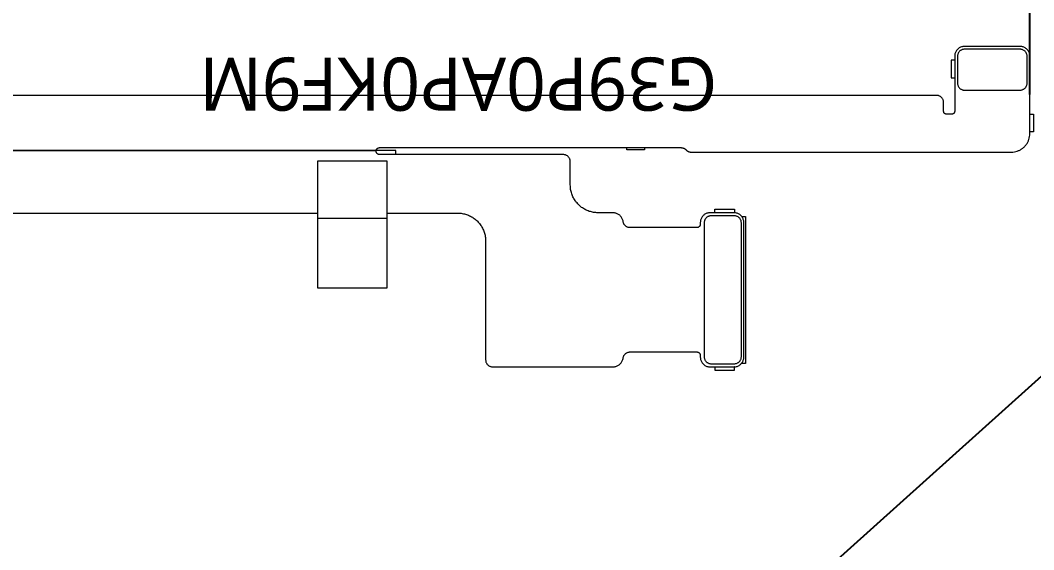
# Model space of a CAD drawing. Header units: millimetres. Extents: x 1863 to 2194, y 977 to 1295.
# Drawn here: x 2083.6 to 2156.4, y 1206.4 to 1244.4 of the extents above; entities that cross this region are included whole.
import ezdxf

# ---------------------------------------------------------------- set-up
doc = ezdxf.new("R2010")
doc.units = ezdxf.units.MM
doc.layers.add('05 Tray 實際版框', color=220, linetype='Continuous', lineweight=25)
doc.layers.add('2', color=7, linetype='Continuous', true_color=0xffffff)
doc.layers.add('BMLJ', color=4, linetype='Continuous')
doc.styles.add('CHINE', font='')
doc.styles.get("Standard").update_dxf_attribs({"font": 'txt', "bigfont": 'gbcbig.shx'})
doc.styles.get('CHINE').set_extended_font_data('微軟正黑體')
doc.dimstyles.new('ISO-25', dxfattribs={"dimtxt": 2.5, "dimasz": 2.5, "dimexe": 1.25, "dimexo": 0.625, "dimtad": 1, "dimtxsty": 'Standard', "dimcen": 2.5, "dimadec": 0, "dimazin": 0, "dimtfac": 1, "dimtmove": 0, "dimatfit": 3, "dimfxl": 1, "dimarcsym": 0})

# ---------------------------------------------------------------- blocks, each defined once
blk = doc.blocks.new('*D7')
at = {"layer": 'BMLJ', "color": 0, "lineweight": -2, "transparency": 16777216}
for p, q in [((2013.09, 1239.085), (2013.09, 1292.587)), ((2156.09, 1239.085), (2156.09, 1292.587)), ((2015.59, 1291.337), (2153.59, 1291.337))]:
    blk.add_line(p, q, dxfattribs=at)
at = {"layer": 'BMLJ', "color": 0, "transparency": 16777216}
for points in [[(2015.59, 1291.753), (2015.59, 1290.92), (2013.09, 1291.337)], [(2153.59, 1291.753), (2153.59, 1290.92), (2156.09, 1291.337)]]:
    blk.add_solid(points, dxfattribs=at)
at = {"layer": 'BMLJ', "color": 0, "transparency": 16777216, "insert": (2084.59, 1293.212), "char_height": 2.5, "attachment_point": 5}
blk.add_mtext('143', dxfattribs=at)

msp = doc.modelspace()

# ---------------------------------------------------------------- linework, layer by layer
at = {"layer": '2', "color": 35, "linetype": 'Continuous', "lineweight": 18}
for p, q in [((2150.439, 1241.548), (2150.439, 1240.286)), ((2150.689, 1241.548), (2150.439, 1241.548)), ((2150.439, 1240.286), (2150.689, 1240.286)), ((2156.088, 1237.667), (2156.339, 1237.667)), ((2156.339, 1237.667), (2156.339, 1236.405)), ((2156.339, 1236.405), (2156.088, 1236.405)), ((2110.564, 1234.763), (2110.564, 1235.063)), ((2127.14, 1235.115), (2127.14, 1235.263)), ((2128.427, 1235.115), (2127.14, 1235.115)), ((2128.427, 1235.263), (2128.427, 1235.115)), ((2133.473, 1230.584), (2133.473, 1230.834)), ((2133.473, 1230.834), (2134.873, 1230.834)), ((2134.873, 1230.834), (2134.873, 1230.584)), ((2104.942, 1230.188), (2104.942, 1225.19)), ((2104.942, 1230.188), (2109.946, 1230.188)), ((2109.946, 1225.19), (2109.946, 1230.188)), ((2135.396, 1230.317), (2135.663, 1230.317)), ((2135.663, 1230.317), (2135.663, 1219.758)), ((2104.942, 1225.19), (2109.946, 1225.19)), ((2135.663, 1219.758), (2135.377, 1219.758)), ((2133.473, 1219.514), (2133.473, 1219.264)), ((2133.473, 1219.264), (2134.873, 1219.264)), ((2134.873, 1219.514), (2134.848, 1219.514)), ((2134.873, 1219.264), (2134.873, 1219.514))]:
    msp.add_line(p, q, dxfattribs=at)
for points, degree in [([(2150.824, 1242.244), (2150.805, 1242.213), (2150.786, 1242.182), (2150.767, 1242.152)], 3), ([(2150.894, 1242.325), (2150.87, 1242.298), (2150.847, 1242.271), (2150.824, 1242.244)], 3), ([(2150.975, 1242.395), (2150.948, 1242.372), (2150.921, 1242.348), (2150.894, 1242.325)], 3), ([(2151.067, 1242.452), (2151.036, 1242.433), (2151.006, 1242.414), (2150.975, 1242.395)], 3), ([(2151.093, 1242.234), (2151.073, 1242.217), (2151.054, 1242.2), (2151.035, 1242.184)], 3), ([(2151.167, 1242.494), (2151.134, 1242.48), (2151.1, 1242.466), (2151.067, 1242.452)], 3), ([(2151.158, 1242.274), (2151.136, 1242.261), (2151.115, 1242.247), (2151.093, 1242.234)], 3), ([(2151.23, 1242.305), (2151.206, 1242.295), (2151.182, 1242.285), (2151.158, 1242.274)], 3), ([(2151.275, 1242.521), (2151.239, 1242.512), (2151.203, 1242.503), (2151.167, 1242.494)], 3), ([(2151.306, 1242.324), (2151.281, 1242.317), (2151.255, 1242.311), (2151.23, 1242.305)], 3), ([(2151.389, 1242.53), (2151.351, 1242.527), (2151.313, 1242.524), (2151.275, 1242.521)], 3), ([(2151.387, 1242.33), (2151.36, 1242.328), (2151.333, 1242.326), (2151.306, 1242.324)], 3), ([(2155.388, 1242.33), (2151.387, 1242.33)], 1), ([(2155.389, 1242.53), (2151.389, 1242.53)], 1), ([(2155.469, 1242.324), (2155.442, 1242.326), (2155.415, 1242.328), (2155.388, 1242.33)], 3), ([(2155.502, 1242.521), (2155.465, 1242.524), (2155.427, 1242.527), (2155.389, 1242.53)], 3), ([(2155.546, 1242.305), (2155.52, 1242.311), (2155.495, 1242.317), (2155.469, 1242.324)], 3), ([(2155.61, 1242.494), (2155.574, 1242.503), (2155.538, 1242.512), (2155.502, 1242.521)], 3), ([(2155.618, 1242.274), (2155.594, 1242.285), (2155.57, 1242.295), (2155.546, 1242.305)], 3), ([(2155.71, 1242.452), (2155.677, 1242.466), (2155.643, 1242.48), (2155.61, 1242.494)], 3), ([(2155.684, 1242.234), (2155.662, 1242.247), (2155.64, 1242.261), (2155.618, 1242.274)], 3), ([(2155.742, 1242.184), (2155.722, 1242.2), (2155.703, 1242.217), (2155.684, 1242.234)], 3), ([(2155.802, 1242.395), (2155.771, 1242.414), (2155.741, 1242.433), (2155.71, 1242.452)], 3), ([(2155.883, 1242.325), (2155.856, 1242.348), (2155.829, 1242.372), (2155.802, 1242.395)], 3), ([(2155.953, 1242.244), (2155.93, 1242.271), (2155.907, 1242.298), (2155.883, 1242.325)], 3), ([(2156.01, 1242.152), (2155.991, 1242.182), (2155.972, 1242.213), (2155.953, 1242.244)], 3), ([(2150.698, 1241.944), (2150.695, 1241.906), (2150.692, 1241.868), (2150.689, 1241.83)], 3), ([(2150.689, 1241.83), (2150.689, 1237.87)], 1), ([(2150.724, 1242.051), (2150.715, 1242.015), (2150.707, 1241.98), (2150.698, 1241.944)], 3), ([(2150.767, 1242.152), (2150.753, 1242.118), (2150.738, 1242.085), (2150.724, 1242.051)], 3), ([(2150.895, 1241.911), (2150.893, 1241.884), (2150.89, 1241.857), (2150.888, 1241.83)], 3), ([(2150.888, 1241.83), (2150.888, 1239.898)], 1), ([(2150.914, 1241.988), (2150.907, 1241.963), (2150.901, 1241.937), (2150.895, 1241.911)], 3), ([(2150.944, 1242.06), (2150.934, 1242.036), (2150.924, 1242.012), (2150.914, 1241.988)], 3), ([(2150.985, 1242.125), (2150.971, 1242.104), (2150.958, 1242.082), (2150.944, 1242.06)], 3), ([(2151.035, 1242.184), (2151.018, 1242.164), (2151.001, 1242.145), (2150.985, 1242.125)], 3), ([(2155.792, 1242.125), (2155.775, 1242.145), (2155.759, 1242.164), (2155.742, 1242.184)], 3), ([(2155.833, 1242.06), (2155.819, 1242.082), (2155.806, 1242.104), (2155.792, 1242.125)], 3), ([(2155.863, 1241.988), (2155.853, 1242.012), (2155.843, 1242.036), (2155.833, 1242.06)], 3), ([(2155.882, 1241.911), (2155.876, 1241.937), (2155.869, 1241.963), (2155.863, 1241.988)], 3), ([(2155.889, 1241.83), (2155.886, 1241.857), (2155.884, 1241.884), (2155.882, 1241.911)], 3), ([(2155.889, 1239.898), (2155.889, 1241.83)], 1), ([(2156.053, 1242.051), (2156.038, 1242.085), (2156.024, 1242.118), (2156.01, 1242.152)], 3), ([(2156.079, 1241.944), (2156.07, 1241.98), (2156.061, 1242.015), (2156.053, 1242.051)], 3), ([(2156.088, 1241.83), (2156.085, 1241.868), (2156.082, 1241.906), (2156.079, 1241.944)], 3), ([(2156.088, 1236.268), (2156.088, 1241.83)], 1), ([(2150.888, 1239.898), (2150.89, 1239.871), (2150.893, 1239.844), (2150.895, 1239.817)], 3), ([(2150.895, 1239.817), (2150.901, 1239.791), (2150.907, 1239.766), (2150.914, 1239.74)], 3), ([(2150.914, 1239.74), (2150.924, 1239.716), (2150.934, 1239.692), (2150.944, 1239.668)], 3), ([(2150.944, 1239.668), (2150.958, 1239.646), (2150.971, 1239.624), (2150.985, 1239.603)], 3), ([(2150.985, 1239.603), (2151.001, 1239.583), (2151.018, 1239.564), (2151.035, 1239.544)], 3), ([(2151.035, 1239.544), (2151.054, 1239.528), (2151.073, 1239.511), (2151.093, 1239.494)], 3), ([(2151.093, 1239.494), (2151.115, 1239.481), (2151.136, 1239.467), (2151.158, 1239.454)], 3), ([(2151.158, 1239.454), (2151.182, 1239.444), (2151.206, 1239.433), (2151.23, 1239.423)], 3), ([(2151.23, 1239.423), (2151.255, 1239.417), (2151.281, 1239.411), (2151.306, 1239.404)], 3), ([(2151.306, 1239.404), (2151.333, 1239.402), (2151.36, 1239.4), (2151.387, 1239.398)], 3), ([(2151.387, 1239.398), (2155.388, 1239.398)], 1), ([(2155.388, 1239.398), (2155.415, 1239.4), (2155.442, 1239.402), (2155.469, 1239.404)], 3), ([(2155.469, 1239.404), (2155.495, 1239.411), (2155.52, 1239.417), (2155.546, 1239.423)], 3), ([(2155.546, 1239.423), (2155.57, 1239.433), (2155.594, 1239.444), (2155.618, 1239.454)], 3), ([(2155.618, 1239.454), (2155.64, 1239.467), (2155.662, 1239.481), (2155.684, 1239.494)], 3), ([(2155.684, 1239.494), (2155.703, 1239.511), (2155.722, 1239.528), (2155.742, 1239.544)], 3), ([(2155.742, 1239.544), (2155.759, 1239.564), (2155.775, 1239.583), (2155.792, 1239.603)], 3), ([(2155.792, 1239.603), (2155.806, 1239.624), (2155.819, 1239.646), (2155.833, 1239.668)], 3), ([(2155.833, 1239.668), (2155.843, 1239.692), (2155.853, 1239.716), (2155.863, 1239.74)], 3), ([(2155.863, 1239.74), (2155.869, 1239.766), (2155.876, 1239.791), (2155.882, 1239.817)], 3), ([(2155.882, 1239.817), (2155.884, 1239.844), (2155.886, 1239.871), (2155.889, 1239.898)], 3), ([(2149.397, 1239.014), (2074.618, 1239.014)], 1), ([(2149.478, 1239.007), (2149.451, 1239.01), (2149.424, 1239.012), (2149.397, 1239.014)], 3), ([(2149.555, 1238.988), (2149.529, 1238.995), (2149.504, 1239.001), (2149.478, 1239.007)], 3), ([(2149.627, 1238.958), (2149.603, 1238.968), (2149.579, 1238.978), (2149.555, 1238.988)], 3), ([(2149.692, 1238.917), (2149.67, 1238.931), (2149.649, 1238.945), (2149.627, 1238.958)], 3), ([(2149.75, 1238.868), (2149.731, 1238.884), (2149.712, 1238.901), (2149.692, 1238.917)], 3), ([(2149.8, 1238.809), (2149.784, 1238.829), (2149.767, 1238.848), (2149.75, 1238.868)], 3), ([(2149.841, 1238.744), (2149.828, 1238.766), (2149.814, 1238.787), (2149.8, 1238.809)], 3), ([(2149.871, 1238.672), (2149.861, 1238.696), (2149.851, 1238.72), (2149.841, 1238.744)], 3), ([(2149.89, 1238.595), (2149.884, 1238.621), (2149.878, 1238.646), (2149.871, 1238.672)], 3), ([(2149.897, 1238.514), (2149.895, 1238.541), (2149.893, 1238.568), (2149.89, 1238.595)], 3), ([(2149.897, 1237.867), (2149.897, 1238.514)], 1), ([(2149.9, 1237.835), (2149.899, 1237.845), (2149.898, 1237.856), (2149.897, 1237.867)], 3), ([(2149.907, 1237.804), (2149.905, 1237.814), (2149.902, 1237.824), (2149.9, 1237.835)], 3), ([(2150.688, 1237.85), (2150.686, 1237.84), (2150.685, 1237.83), (2150.683, 1237.82)], 3), ([(2150.689, 1237.87), (2150.688, 1237.85)], 1), ([(2149.919, 1237.775), (2149.915, 1237.785), (2149.911, 1237.794), (2149.907, 1237.804)], 3), ([(2149.935, 1237.749), (2149.93, 1237.758), (2149.925, 1237.766), (2149.919, 1237.775)], 3), ([(2149.955, 1237.726), (2149.949, 1237.733), (2149.942, 1237.741), (2149.935, 1237.749)], 3), ([(2149.979, 1237.706), (2149.971, 1237.712), (2149.963, 1237.719), (2149.955, 1237.726)], 3), ([(2150.005, 1237.689), (2149.996, 1237.695), (2149.987, 1237.7), (2149.979, 1237.706)], 3), ([(2150.033, 1237.677), (2150.024, 1237.681), (2150.014, 1237.685), (2150.005, 1237.689)], 3), ([(2150.064, 1237.67), (2150.054, 1237.672), (2150.043, 1237.675), (2150.033, 1237.677)], 3), ([(2150.096, 1237.667), (2150.085, 1237.668), (2150.075, 1237.669), (2150.064, 1237.67)], 3), ([(2150.488, 1237.667), (2150.096, 1237.667)], 1), ([(2150.519, 1237.669), (2150.509, 1237.669), (2150.499, 1237.668), (2150.488, 1237.667)], 3), ([(2150.548, 1237.676), (2150.538, 1237.674), (2150.529, 1237.672), (2150.519, 1237.669)], 3), ([(2150.576, 1237.687), (2150.566, 1237.683), (2150.557, 1237.68), (2150.548, 1237.676)], 3), ([(2150.601, 1237.702), (2150.593, 1237.697), (2150.584, 1237.692), (2150.576, 1237.687)], 3), ([(2150.624, 1237.72), (2150.616, 1237.714), (2150.609, 1237.708), (2150.601, 1237.702)], 3), ([(2150.644, 1237.741), (2150.637, 1237.734), (2150.63, 1237.727), (2150.624, 1237.72)], 3), ([(2150.661, 1237.765), (2150.655, 1237.757), (2150.649, 1237.749), (2150.644, 1237.741)], 3), ([(2150.674, 1237.791), (2150.669, 1237.782), (2150.665, 1237.774), (2150.661, 1237.765)], 3), ([(2150.683, 1237.82), (2150.68, 1237.81), (2150.677, 1237.801), (2150.674, 1237.791)], 3), ([(2155.832, 1235.484), (2155.868, 1235.542), (2155.904, 1235.6), (2155.94, 1235.658)], 3), ([(2155.94, 1235.658), (2155.967, 1235.721), (2155.994, 1235.785), (2156.02, 1235.848)], 3), ([(2156.02, 1235.848), (2156.037, 1235.917), (2156.054, 1235.985), (2156.071, 1236.053)], 3), ([(2156.071, 1236.053), (2156.077, 1236.125), (2156.082, 1236.197), (2156.088, 1236.268)], 3), ([(2072.86, 1235.063), (2109.15, 1235.063)], 1), ([(2109.145, 1235.059), (2075.31, 1235.059)], 1), ([(2109.145, 1235.063), (2109.145, 1235.059)], 1), ([(2109.145, 1235.013), (2109.145, 1235.059)], 1), ([(2109.149, 1234.972), (2109.147, 1234.986), (2109.146, 1234.999), (2109.145, 1235.013)], 3), ([(2109.158, 1234.934), (2109.155, 1234.947), (2109.152, 1234.96), (2109.149, 1234.972)], 3), ([(2109.15, 1235.063), (2109.153, 1235.074), (2109.157, 1235.086), (2109.16, 1235.097)], 3), ([(2110.564, 1235.063), (2109.15, 1235.063)], 1), ([(2109.173, 1234.898), (2109.168, 1234.91), (2109.163, 1234.922), (2109.158, 1234.934)], 3), ([(2109.16, 1235.097), (2109.164, 1235.108), (2109.169, 1235.118), (2109.174, 1235.129)], 3), ([(2109.174, 1235.129), (2109.179, 1235.138), (2109.185, 1235.148), (2109.191, 1235.158)], 3), ([(2109.191, 1235.158), (2109.198, 1235.166), (2109.205, 1235.175), (2109.213, 1235.184)], 3), ([(2109.213, 1235.184), (2109.221, 1235.191), (2109.229, 1235.199), (2109.237, 1235.207)], 3), ([(2109.237, 1235.207), (2109.246, 1235.213), (2109.255, 1235.22), (2109.265, 1235.226)], 3), ([(2109.265, 1235.226), (2109.275, 1235.231), (2109.285, 1235.237), (2109.295, 1235.242)], 3), ([(2109.295, 1235.242), (2109.305, 1235.246), (2109.316, 1235.25), (2109.327, 1235.253)], 3), ([(2109.327, 1235.253), (2109.338, 1235.256), (2109.349, 1235.258), (2109.36, 1235.261)], 3), ([(2109.36, 1235.261), (2109.372, 1235.261), (2109.384, 1235.262), (2109.396, 1235.263)], 3), ([(2109.396, 1235.263), (2131.034, 1235.263)], 1), ([(2131.034, 1235.263), (2131.048, 1235.262), (2131.062, 1235.262), (2131.076, 1235.261)], 3), ([(2131.076, 1235.261), (2131.09, 1235.26), (2131.103, 1235.258), (2131.117, 1235.256)], 3), ([(2131.117, 1235.256), (2131.13, 1235.253), (2131.144, 1235.25), (2131.157, 1235.248)], 3), ([(2131.157, 1235.248), (2131.17, 1235.244), (2131.184, 1235.24), (2131.197, 1235.236)], 3), ([(2131.197, 1235.236), (2131.21, 1235.231), (2131.222, 1235.226), (2131.235, 1235.221)], 3), ([(2131.235, 1235.221), (2131.247, 1235.215), (2131.26, 1235.209), (2131.272, 1235.203)], 3), ([(2131.272, 1235.203), (2131.284, 1235.196), (2131.295, 1235.189), (2131.307, 1235.182)], 3), ([(2131.307, 1235.182), (2131.318, 1235.174), (2131.33, 1235.166), (2131.341, 1235.158)], 3), ([(2131.341, 1235.158), (2131.351, 1235.149), (2131.362, 1235.14), (2131.373, 1235.131)], 3), ([(2131.373, 1235.131), (2131.383, 1235.121), (2131.392, 1235.111), (2131.402, 1235.101)], 3), ([(2131.402, 1235.101), (2131.412, 1235.091), (2131.422, 1235.082), (2131.432, 1235.072)], 3), ([(2131.432, 1235.072), (2131.442, 1235.063), (2131.453, 1235.054), (2131.463, 1235.045)], 3), ([(2131.463, 1235.045), (2131.475, 1235.037), (2131.486, 1235.029), (2131.497, 1235.021)], 3), ([(2131.497, 1235.021), (2131.509, 1235.014), (2131.521, 1235.007), (2131.532, 1235)], 3), ([(2131.532, 1235), (2131.545, 1234.994), (2131.557, 1234.988), (2131.569, 1234.982)], 3), ([(2131.569, 1234.982), (2131.582, 1234.977), (2131.595, 1234.972), (2131.608, 1234.967)], 3), ([(2131.608, 1234.967), (2131.621, 1234.963), (2131.634, 1234.959), (2131.647, 1234.955)], 3), ([(2131.647, 1234.955), (2131.661, 1234.952), (2131.674, 1234.949), (2131.688, 1234.946)], 3), ([(2131.688, 1234.946), (2131.701, 1234.945), (2131.715, 1234.943), (2131.729, 1234.941)], 3), ([(2131.729, 1234.941), (2131.743, 1234.941), (2131.757, 1234.94), (2131.771, 1234.939)], 3), ([(2131.771, 1234.939), (2154.76, 1234.939)], 1), ([(2154.76, 1234.939), (2154.832, 1234.945), (2154.904, 1234.951), (2154.975, 1234.957)], 3), ([(2154.975, 1234.957), (2155.044, 1234.974), (2155.112, 1234.99), (2155.18, 1235.007)], 3), ([(2155.18, 1235.007), (2155.243, 1235.034), (2155.307, 1235.061), (2155.37, 1235.088)], 3), ([(2155.37, 1235.088), (2155.428, 1235.124), (2155.486, 1235.16), (2155.544, 1235.196)], 3), ([(2155.544, 1235.196), (2155.596, 1235.24), (2155.648, 1235.284), (2155.699, 1235.329)], 3), ([(2155.699, 1235.329), (2155.743, 1235.38), (2155.788, 1235.432), (2155.832, 1235.484)], 3), ([(2104.942, 1234.283), (2104.942, 1230.188)], 1), ([(2109.946, 1234.283), (2104.942, 1234.283)], 1), ([(2109.194, 1234.865), (2109.187, 1234.876), (2109.18, 1234.887), (2109.173, 1234.898)], 3), ([(2109.219, 1234.836), (2109.21, 1234.846), (2109.202, 1234.856), (2109.194, 1234.865)], 3), ([(2109.248, 1234.811), (2109.238, 1234.82), (2109.228, 1234.828), (2109.219, 1234.836)], 3), ([(2109.281, 1234.791), (2109.27, 1234.798), (2109.259, 1234.805), (2109.248, 1234.811)], 3), ([(2109.317, 1234.776), (2109.305, 1234.781), (2109.293, 1234.786), (2109.281, 1234.791)], 3), ([(2109.355, 1234.766), (2109.342, 1234.77), (2109.329, 1234.773), (2109.317, 1234.776)], 3), ([(2109.396, 1234.763), (2109.382, 1234.764), (2109.369, 1234.765), (2109.355, 1234.766)], 3), ([(2122.585, 1234.763), (2109.396, 1234.763)], 1), ([(2109.946, 1230.188), (2109.946, 1234.283)], 1), ([(2122.666, 1234.757), (2122.639, 1234.759), (2122.612, 1234.761), (2122.585, 1234.763)], 3), ([(2122.743, 1234.738), (2122.717, 1234.744), (2122.692, 1234.75), (2122.666, 1234.757)], 3), ([(2122.815, 1234.707), (2122.791, 1234.718), (2122.767, 1234.728), (2122.743, 1234.738)], 3), ([(2122.88, 1234.667), (2122.858, 1234.68), (2122.837, 1234.694), (2122.815, 1234.707)], 3), ([(2122.939, 1234.617), (2122.919, 1234.633), (2122.9, 1234.65), (2122.88, 1234.667)], 3), ([(2122.989, 1234.558), (2122.972, 1234.578), (2122.955, 1234.597), (2122.939, 1234.617)], 3), ([(2123.029, 1234.493), (2123.016, 1234.515), (2123.002, 1234.537), (2122.989, 1234.558)], 3), ([(2123.06, 1234.421), (2123.049, 1234.445), (2123.039, 1234.469), (2123.029, 1234.493)], 3), ([(2123.079, 1234.344), (2123.072, 1234.37), (2123.066, 1234.396), (2123.06, 1234.421)], 3), ([(2123.085, 1234.263), (2123.083, 1234.29), (2123.081, 1234.317), (2123.079, 1234.344)], 3), ([(2123.085, 1232.584), (2123.085, 1234.263)], 1), ([(2123.111, 1232.26), (2123.103, 1232.368), (2123.094, 1232.476), (2123.085, 1232.584)], 3), ([(2123.187, 1231.952), (2123.162, 1232.054), (2123.137, 1232.157), (2123.111, 1232.26)], 3), ([(2123.308, 1231.665), (2123.268, 1231.761), (2123.227, 1231.856), (2123.187, 1231.952)], 3), ([(2123.471, 1231.403), (2123.417, 1231.49), (2123.363, 1231.578), (2123.308, 1231.665)], 3), ([(2123.671, 1231.17), (2123.604, 1231.248), (2123.538, 1231.325), (2123.471, 1231.403)], 3), ([(2073.019, 1230.563), (2104.942, 1230.563)], 1), ([(2109.946, 1230.563), (2115.009, 1230.563)], 1), ([(2115.009, 1230.563), (2115.117, 1230.555), (2115.226, 1230.546), (2115.334, 1230.537)], 3), ([(2123.904, 1230.97), (2123.826, 1231.037), (2123.749, 1231.103), (2123.671, 1231.17)], 3), ([(2124.166, 1230.807), (2124.079, 1230.862), (2123.991, 1230.916), (2123.904, 1230.97)], 3), ([(2124.453, 1230.686), (2124.357, 1230.726), (2124.261, 1230.767), (2124.166, 1230.807)], 3), ([(2124.76, 1230.61), (2124.658, 1230.636), (2124.555, 1230.661), (2124.453, 1230.686)], 3), ([(2125.085, 1230.584), (2124.977, 1230.593), (2124.869, 1230.602), (2124.76, 1230.61)], 3), ([(2126.143, 1230.584), (2125.085, 1230.584)], 1), ([(2126.253, 1230.576), (2126.216, 1230.579), (2126.18, 1230.581), (2126.143, 1230.584)], 3), ([(2126.358, 1230.553), (2126.323, 1230.56), (2126.288, 1230.568), (2126.253, 1230.576)], 3), ([(2126.457, 1230.515), (2126.424, 1230.528), (2126.391, 1230.54), (2126.358, 1230.553)], 3), ([(2133.01, 1230.575), (2132.974, 1230.566), (2132.938, 1230.557), (2132.902, 1230.548)], 3), ([(2133.124, 1230.584), (2133.086, 1230.581), (2133.048, 1230.578), (2133.01, 1230.575)], 3), ([(2134.848, 1230.584), (2133.124, 1230.584)], 1), ([(2134.962, 1230.575), (2134.924, 1230.578), (2134.886, 1230.581), (2134.848, 1230.584)], 3), ([(2134.873, 1230.584), (2134.852, 1230.584)], 1), ([(2135.07, 1230.548), (2135.034, 1230.557), (2134.998, 1230.566), (2134.962, 1230.575)], 3), ([(2115.334, 1230.537), (2115.436, 1230.512), (2115.539, 1230.487), (2115.642, 1230.461)], 3), ([(2115.642, 1230.461), (2115.737, 1230.421), (2115.833, 1230.381), (2115.929, 1230.34)], 3), ([(2115.929, 1230.34), (2116.016, 1230.286), (2116.103, 1230.232), (2116.191, 1230.178)], 3), ([(2116.191, 1230.178), (2116.268, 1230.111), (2116.346, 1230.044), (2116.424, 1229.978)], 3), ([(2116.424, 1229.978), (2116.49, 1229.9), (2116.557, 1229.822), (2116.623, 1229.745)], 3), ([(2126.55, 1230.464), (2126.519, 1230.481), (2126.488, 1230.498), (2126.457, 1230.515)], 3), ([(2126.634, 1230.401), (2126.606, 1230.422), (2126.578, 1230.443), (2126.55, 1230.464)], 3), ([(2126.708, 1230.327), (2126.683, 1230.352), (2126.658, 1230.377), (2126.634, 1230.401)], 3), ([(2126.772, 1230.243), (2126.75, 1230.271), (2126.729, 1230.299), (2126.708, 1230.327)], 3), ([(2126.823, 1230.15), (2126.806, 1230.181), (2126.789, 1230.212), (2126.772, 1230.243)], 3), ([(2126.861, 1230.05), (2126.848, 1230.083), (2126.836, 1230.117), (2126.823, 1230.15)], 3), ([(2126.885, 1229.942), (2126.877, 1229.978), (2126.869, 1230.014), (2126.861, 1230.05)], 3), ([(2126.901, 1229.87), (2126.895, 1229.894), (2126.89, 1229.918), (2126.885, 1229.942)], 3), ([(2126.926, 1229.803), (2126.918, 1229.826), (2126.909, 1229.848), (2126.901, 1229.87)], 3), ([(2132.433, 1229.997), (2132.429, 1229.96), (2132.426, 1229.922), (2132.423, 1229.884)], 3), ([(2132.423, 1229.884), (2132.423, 1229.764)], 1), ([(2132.459, 1230.105), (2132.45, 1230.069), (2132.441, 1230.033), (2132.433, 1229.997)], 3), ([(2132.502, 1230.206), (2132.487, 1230.172), (2132.473, 1230.139), (2132.459, 1230.105)], 3), ([(2132.558, 1230.297), (2132.539, 1230.267), (2132.521, 1230.236), (2132.502, 1230.206)], 3), ([(2132.628, 1230.379), (2132.605, 1230.352), (2132.582, 1230.325), (2132.558, 1230.297)], 3), ([(2132.71, 1230.449), (2132.683, 1230.426), (2132.656, 1230.402), (2132.628, 1230.379)], 3), ([(2132.802, 1230.506), (2132.771, 1230.487), (2132.741, 1230.468), (2132.71, 1230.449)], 3), ([(2132.722, 1229.884), (2132.725, 1229.911), (2132.727, 1229.938), (2132.729, 1229.965)], 3), ([(2132.722, 1220.214), (2132.722, 1229.884)], 1), ([(2132.729, 1229.965), (2132.735, 1229.991), (2132.742, 1230.016), (2132.748, 1230.042)], 3), ([(2132.748, 1230.042), (2132.758, 1230.066), (2132.768, 1230.09), (2132.778, 1230.114)], 3), ([(2132.778, 1230.114), (2132.792, 1230.136), (2132.805, 1230.158), (2132.819, 1230.179)], 3), ([(2132.902, 1230.548), (2132.869, 1230.534), (2132.835, 1230.52), (2132.802, 1230.506)], 3), ([(2132.819, 1230.179), (2132.836, 1230.199), (2132.852, 1230.218), (2132.869, 1230.238)], 3), ([(2132.869, 1230.238), (2132.888, 1230.254), (2132.908, 1230.271), (2132.927, 1230.288)], 3), ([(2132.927, 1230.288), (2132.949, 1230.301), (2132.971, 1230.315), (2132.993, 1230.328)], 3), ([(2132.993, 1230.328), (2133.017, 1230.338), (2133.041, 1230.349), (2133.065, 1230.359)], 3), ([(2133.065, 1230.359), (2133.091, 1230.365), (2133.116, 1230.371), (2133.142, 1230.378)], 3), ([(2133.142, 1230.378), (2133.169, 1230.38), (2133.196, 1230.382), (2133.223, 1230.384)], 3), ([(2133.223, 1230.384), (2134.848, 1230.384)], 1), ([(2134.848, 1230.384), (2134.875, 1230.382), (2134.902, 1230.38), (2134.929, 1230.378)], 3), ([(2134.929, 1230.378), (2134.955, 1230.371), (2134.981, 1230.365), (2135.006, 1230.359)], 3), ([(2135.006, 1230.359), (2135.03, 1230.349), (2135.054, 1230.338), (2135.078, 1230.328)], 3), ([(2135.17, 1230.506), (2135.137, 1230.52), (2135.103, 1230.534), (2135.07, 1230.548)], 3), ([(2135.078, 1230.328), (2135.1, 1230.315), (2135.122, 1230.301), (2135.143, 1230.288)], 3), ([(2135.143, 1230.288), (2135.163, 1230.271), (2135.182, 1230.254), (2135.201, 1230.238)], 3), ([(2135.262, 1230.449), (2135.231, 1230.468), (2135.201, 1230.487), (2135.17, 1230.506)], 3), ([(2135.201, 1230.238), (2135.218, 1230.218), (2135.235, 1230.199), (2135.251, 1230.179)], 3), ([(2135.251, 1230.179), (2135.265, 1230.158), (2135.278, 1230.136), (2135.292, 1230.114)], 3), ([(2135.343, 1230.379), (2135.316, 1230.402), (2135.289, 1230.426), (2135.262, 1230.449)], 3), ([(2135.292, 1230.114), (2135.302, 1230.09), (2135.312, 1230.066), (2135.322, 1230.042)], 3), ([(2135.322, 1230.042), (2135.328, 1230.016), (2135.334, 1229.991), (2135.341, 1229.965)], 3), ([(2135.341, 1229.965), (2135.343, 1229.938), (2135.345, 1229.911), (2135.347, 1229.884)], 3), ([(2135.413, 1230.297), (2135.39, 1230.325), (2135.367, 1230.352), (2135.343, 1230.379)], 3), ([(2135.347, 1229.884), (2135.347, 1220.214)], 1), ([(2135.47, 1230.206), (2135.451, 1230.236), (2135.432, 1230.267), (2135.413, 1230.297)], 3), ([(2135.513, 1230.105), (2135.499, 1230.139), (2135.484, 1230.172), (2135.47, 1230.206)], 3), ([(2135.539, 1229.997), (2135.53, 1230.033), (2135.522, 1230.069), (2135.513, 1230.105)], 3), ([(2135.548, 1229.884), (2135.545, 1229.922), (2135.542, 1229.96), (2135.539, 1229.997)], 3), ([(2135.548, 1220.214), (2135.548, 1229.884)], 1), ([(2116.623, 1229.745), (2116.678, 1229.657), (2116.732, 1229.57), (2116.786, 1229.483)], 3), ([(2116.786, 1229.483), (2116.826, 1229.387), (2116.867, 1229.291), (2116.907, 1229.196)], 3), ([(2116.907, 1229.196), (2116.932, 1229.093), (2116.958, 1228.991), (2116.983, 1228.888)], 3), ([(2126.961, 1229.741), (2126.949, 1229.762), (2126.938, 1229.783), (2126.926, 1229.803)], 3), ([(2127.003, 1229.685), (2126.989, 1229.704), (2126.975, 1229.723), (2126.961, 1229.741)], 3), ([(2127.053, 1229.636), (2127.036, 1229.652), (2127.02, 1229.669), (2127.003, 1229.685)], 3), ([(2127.109, 1229.594), (2127.09, 1229.608), (2127.072, 1229.622), (2127.053, 1229.636)], 3), ([(2127.17, 1229.56), (2127.15, 1229.571), (2127.129, 1229.583), (2127.109, 1229.594)], 3), ([(2127.237, 1229.535), (2127.214, 1229.543), (2127.192, 1229.552), (2127.17, 1229.56)], 3), ([(2127.307, 1229.519), (2127.283, 1229.524), (2127.26, 1229.53), (2127.237, 1229.535)], 3), ([(2127.38, 1229.514), (2127.355, 1229.516), (2127.331, 1229.517), (2127.307, 1229.519)], 3), ([(2132.173, 1229.514), (2127.38, 1229.514)], 1), ([(2132.214, 1229.517), (2132.2, 1229.516), (2132.187, 1229.515), (2132.173, 1229.514)], 3), ([(2132.252, 1229.527), (2132.24, 1229.523), (2132.227, 1229.52), (2132.214, 1229.517)], 3), ([(2132.288, 1229.542), (2132.276, 1229.537), (2132.264, 1229.532), (2132.252, 1229.527)], 3), ([(2132.321, 1229.562), (2132.31, 1229.555), (2132.299, 1229.549), (2132.288, 1229.542)], 3), ([(2132.35, 1229.587), (2132.34, 1229.579), (2132.331, 1229.57), (2132.321, 1229.562)], 3), ([(2132.375, 1229.616), (2132.367, 1229.607), (2132.358, 1229.597), (2132.35, 1229.587)], 3), ([(2132.395, 1229.649), (2132.389, 1229.638), (2132.382, 1229.627), (2132.375, 1229.616)], 3), ([(2132.411, 1229.685), (2132.406, 1229.673), (2132.401, 1229.661), (2132.395, 1229.649)], 3), ([(2132.42, 1229.723), (2132.417, 1229.711), (2132.414, 1229.698), (2132.411, 1229.685)], 3), ([(2132.423, 1229.764), (2132.422, 1229.75), (2132.421, 1229.737), (2132.42, 1229.723)], 3), ([(2116.983, 1228.888), (2116.992, 1228.78), (2117, 1228.672), (2117.009, 1228.564)], 3), ([(2117.009, 1228.564), (2117.009, 1220.014)], 1), ([(2126.961, 1220.357), (2126.975, 1220.376), (2126.989, 1220.394), (2127.003, 1220.413)], 3), ([(2127.003, 1220.413), (2127.02, 1220.429), (2127.036, 1220.446), (2127.053, 1220.462)], 3), ([(2127.053, 1220.462), (2127.072, 1220.476), (2127.09, 1220.49), (2127.109, 1220.504)], 3), ([(2127.109, 1220.504), (2127.129, 1220.515), (2127.15, 1220.527), (2127.17, 1220.538)], 3), ([(2127.17, 1220.538), (2127.192, 1220.546), (2127.214, 1220.555), (2127.237, 1220.563)], 3), ([(2127.237, 1220.563), (2127.26, 1220.568), (2127.283, 1220.574), (2127.307, 1220.579)], 3), ([(2127.307, 1220.579), (2127.331, 1220.58), (2127.355, 1220.582), (2127.38, 1220.584)], 3), ([(2127.38, 1220.584), (2132.173, 1220.584)], 1), ([(2132.173, 1220.584), (2132.187, 1220.583), (2132.2, 1220.582), (2132.214, 1220.581)], 3), ([(2132.214, 1220.581), (2132.227, 1220.578), (2132.24, 1220.574), (2132.252, 1220.571)], 3), ([(2132.252, 1220.571), (2132.264, 1220.566), (2132.276, 1220.561), (2132.288, 1220.556)], 3), ([(2132.288, 1220.556), (2132.299, 1220.549), (2132.31, 1220.543), (2132.321, 1220.536)], 3), ([(2132.321, 1220.536), (2132.331, 1220.528), (2132.34, 1220.519), (2132.35, 1220.511)], 3), ([(2132.35, 1220.511), (2132.358, 1220.501), (2132.367, 1220.491), (2132.375, 1220.482)], 3), ([(2132.375, 1220.482), (2132.382, 1220.471), (2132.389, 1220.46), (2132.395, 1220.449)], 3), ([(2132.395, 1220.449), (2132.401, 1220.437), (2132.406, 1220.425), (2132.411, 1220.413)], 3), ([(2132.411, 1220.413), (2132.414, 1220.4), (2132.417, 1220.387), (2132.42, 1220.375)], 3), ([(2132.42, 1220.375), (2132.421, 1220.361), (2132.422, 1220.348), (2132.423, 1220.334)], 3), ([(2117.009, 1220.014), (2117.011, 1219.987), (2117.013, 1219.96), (2117.016, 1219.933)], 3), ([(2117.016, 1219.933), (2117.022, 1219.907), (2117.028, 1219.882), (2117.035, 1219.856)], 3), ([(2117.035, 1219.856), (2117.045, 1219.832), (2117.055, 1219.808), (2117.065, 1219.784)], 3), ([(2117.065, 1219.784), (2117.078, 1219.763), (2117.092, 1219.741), (2117.106, 1219.719)], 3), ([(2117.106, 1219.719), (2117.122, 1219.699), (2117.139, 1219.68), (2117.156, 1219.661)], 3), ([(2117.156, 1219.661), (2117.175, 1219.644), (2117.194, 1219.627), (2117.214, 1219.611)], 3), ([(2126.55, 1219.634), (2126.578, 1219.655), (2126.606, 1219.676), (2126.634, 1219.697)], 3), ([(2126.634, 1219.697), (2126.658, 1219.722), (2126.683, 1219.746), (2126.708, 1219.771)], 3), ([(2126.708, 1219.771), (2126.729, 1219.799), (2126.75, 1219.827), (2126.772, 1219.855)], 3), ([(2126.772, 1219.855), (2126.789, 1219.886), (2126.806, 1219.917), (2126.823, 1219.948)], 3), ([(2126.823, 1219.948), (2126.836, 1219.981), (2126.848, 1220.015), (2126.861, 1220.049)], 3), ([(2126.861, 1220.049), (2126.869, 1220.084), (2126.877, 1220.12), (2126.885, 1220.156)], 3), ([(2126.885, 1220.156), (2126.89, 1220.18), (2126.895, 1220.204), (2126.901, 1220.228)], 3), ([(2126.901, 1220.228), (2126.909, 1220.25), (2126.918, 1220.273), (2126.926, 1220.295)], 3), ([(2126.926, 1220.295), (2126.938, 1220.316), (2126.949, 1220.336), (2126.961, 1220.357)], 3), ([(2132.423, 1220.334), (2132.423, 1220.214)], 1), ([(2132.423, 1220.214), (2132.426, 1220.176), (2132.429, 1220.138), (2132.433, 1220.101)], 3), ([(2132.433, 1220.101), (2132.441, 1220.065), (2132.45, 1220.029), (2132.459, 1219.993)], 3), ([(2132.459, 1219.993), (2132.473, 1219.959), (2132.487, 1219.926), (2132.502, 1219.892)], 3), ([(2132.502, 1219.892), (2132.521, 1219.862), (2132.539, 1219.831), (2132.558, 1219.801)], 3), ([(2132.558, 1219.801), (2132.582, 1219.774), (2132.605, 1219.746), (2132.628, 1219.719)], 3), ([(2132.628, 1219.719), (2132.656, 1219.696), (2132.683, 1219.672), (2132.71, 1219.649)], 3), ([(2132.71, 1219.649), (2132.741, 1219.63), (2132.771, 1219.611), (2132.802, 1219.592)], 3), ([(2132.729, 1220.133), (2132.727, 1220.16), (2132.725, 1220.187), (2132.722, 1220.214)], 3), ([(2132.748, 1220.056), (2132.742, 1220.082), (2132.735, 1220.107), (2132.729, 1220.133)], 3), ([(2132.778, 1219.985), (2132.768, 1220.008), (2132.758, 1220.032), (2132.748, 1220.056)], 3), ([(2132.819, 1219.919), (2132.805, 1219.941), (2132.792, 1219.963), (2132.778, 1219.985)], 3), ([(2132.869, 1219.861), (2132.852, 1219.88), (2132.836, 1219.9), (2132.819, 1219.919)], 3), ([(2132.927, 1219.811), (2132.908, 1219.828), (2132.888, 1219.844), (2132.869, 1219.861)], 3), ([(2132.993, 1219.77), (2132.971, 1219.784), (2132.949, 1219.797), (2132.927, 1219.811)], 3), ([(2133.065, 1219.74), (2133.041, 1219.75), (2133.017, 1219.76), (2132.993, 1219.77)], 3), ([(2133.142, 1219.721), (2133.116, 1219.727), (2133.091, 1219.734), (2133.065, 1219.74)], 3), ([(2133.223, 1219.715), (2133.196, 1219.717), (2133.169, 1219.719), (2133.142, 1219.721)], 3), ([(2134.848, 1219.715), (2133.223, 1219.715)], 1), ([(2134.929, 1219.721), (2134.902, 1219.719), (2134.875, 1219.717), (2134.848, 1219.715)], 3), ([(2135.006, 1219.74), (2134.981, 1219.734), (2134.955, 1219.727), (2134.929, 1219.721)], 3), ([(2135.078, 1219.77), (2135.054, 1219.76), (2135.03, 1219.75), (2135.006, 1219.74)], 3), ([(2135.143, 1219.811), (2135.122, 1219.797), (2135.1, 1219.784), (2135.078, 1219.77)], 3), ([(2135.201, 1219.861), (2135.182, 1219.844), (2135.163, 1219.828), (2135.143, 1219.811)], 3), ([(2135.17, 1219.592), (2135.201, 1219.611), (2135.231, 1219.63), (2135.262, 1219.649)], 3), ([(2135.251, 1219.919), (2135.235, 1219.9), (2135.218, 1219.88), (2135.201, 1219.861)], 3), ([(2135.292, 1219.985), (2135.278, 1219.963), (2135.265, 1219.941), (2135.251, 1219.919)], 3), ([(2135.262, 1219.649), (2135.289, 1219.672), (2135.316, 1219.696), (2135.343, 1219.719)], 3), ([(2135.322, 1220.056), (2135.312, 1220.032), (2135.302, 1220.008), (2135.292, 1219.985)], 3), ([(2135.341, 1220.133), (2135.334, 1220.107), (2135.328, 1220.082), (2135.322, 1220.056)], 3), ([(2135.347, 1220.214), (2135.345, 1220.187), (2135.343, 1220.16), (2135.341, 1220.133)], 3), ([(2135.343, 1219.719), (2135.367, 1219.746), (2135.39, 1219.774), (2135.413, 1219.801)], 3), ([(2135.413, 1219.801), (2135.432, 1219.831), (2135.451, 1219.862), (2135.47, 1219.892)], 3), ([(2135.47, 1219.892), (2135.484, 1219.926), (2135.499, 1219.959), (2135.513, 1219.993)], 3), ([(2135.513, 1219.993), (2135.522, 1220.029), (2135.53, 1220.065), (2135.539, 1220.101)], 3), ([(2135.539, 1220.101), (2135.542, 1220.138), (2135.545, 1220.176), (2135.548, 1220.214)], 3), ([(2117.214, 1219.611), (2117.236, 1219.597), (2117.258, 1219.584), (2117.279, 1219.57)], 3), ([(2117.279, 1219.57), (2117.303, 1219.56), (2117.327, 1219.55), (2117.351, 1219.54)], 3), ([(2117.351, 1219.54), (2117.377, 1219.533), (2117.403, 1219.527), (2117.428, 1219.521)], 3), ([(2117.428, 1219.521), (2117.455, 1219.518), (2117.482, 1219.516), (2117.509, 1219.514)], 3), ([(2117.509, 1219.514), (2126.143, 1219.514)], 1), ([(2126.143, 1219.514), (2126.18, 1219.517), (2126.216, 1219.519), (2126.253, 1219.522)], 3), ([(2126.253, 1219.522), (2126.288, 1219.53), (2126.323, 1219.538), (2126.358, 1219.546)], 3), ([(2126.358, 1219.546), (2126.391, 1219.558), (2126.424, 1219.571), (2126.457, 1219.583)], 3), ([(2126.457, 1219.583), (2126.488, 1219.6), (2126.519, 1219.617), (2126.55, 1219.634)], 3), ([(2132.802, 1219.592), (2132.835, 1219.578), (2132.869, 1219.564), (2132.902, 1219.55)], 3), ([(2132.902, 1219.55), (2132.938, 1219.541), (2132.974, 1219.532), (2133.01, 1219.523)], 3), ([(2133.01, 1219.523), (2133.048, 1219.52), (2133.086, 1219.517), (2133.124, 1219.514)], 3), ([(2133.124, 1219.514), (2134.848, 1219.514)], 1), ([(2134.848, 1219.514), (2134.886, 1219.517), (2134.924, 1219.52), (2134.962, 1219.523)], 3), ([(2134.962, 1219.523), (2134.998, 1219.532), (2135.034, 1219.541), (2135.07, 1219.55)], 3), ([(2135.07, 1219.55), (2135.103, 1219.564), (2135.137, 1219.578), (2135.17, 1219.592)], 3)]:
    msp.add_open_spline(points, degree=degree, dxfattribs=at)
at = {"layer": 'BMLJ'}
msp.add_line((1893.966, 982.203), (2193.966, 1252.203), dxfattribs=at)

# ---------------------------------------------------------------- texts
at = {"layer": '05 Tray 實際版框', "color": 5, "lineweight": 13, "insert": (2133.647, 1237.916), "char_height": 3.81823, "width": 35.69236, "attachment_point": 1, "rotation": 180, "style": 'CHINE'}
msp.add_mtext('\\pt66.183;{\\fMicrosoft JhengHei|b0|i0|c136|p34;G39P0AP0KF9M}', dxfattribs=at)

# ---------------------------------------------------------------- dimensions: what is measured, and where the dimension line sits
at = {"layer": 'BMLJ'}
dim = msp.add_linear_dim(base=(2156.09, 1291.337), p1=(2013.09, 1238.46), p2=(2156.09, 1238.46), dimstyle='ISO-25', dxfattribs=at)
dim.commit()
dim.dimension.update_dxf_attribs({"geometry": '*D7', "text_midpoint": (2084.59, 1293.212)})

doc.saveas('drawing.dxf')
